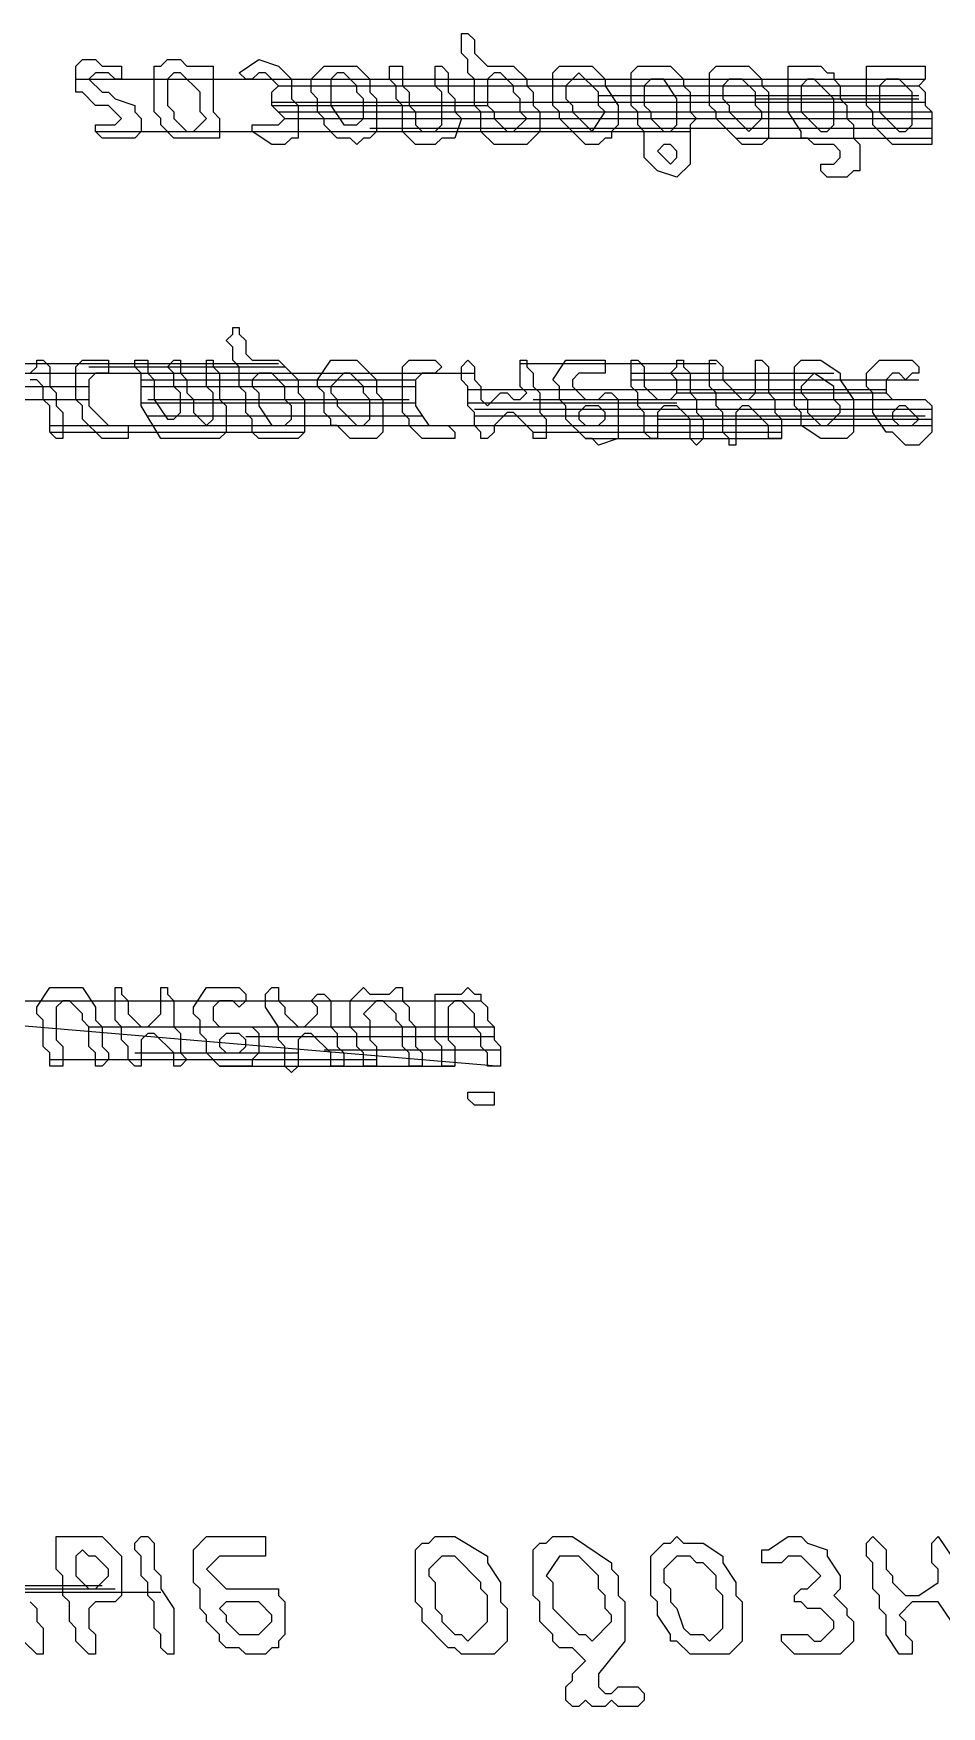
# Model space of a CAD drawing. Header units: metres. Extents: x 5 to 1373, y 11 to 1224.
# Drawn here: x 568.5 to 707.5, y 967 to 1223 of the extents above; entities that cross this region are included whole.
import ezdxf

# ---------------------------------------------------------------- set-up
doc = ezdxf.new("R2010")
doc.units = ezdxf.units.M
doc.layers.add('TRACE_DETAIL', color=7, linetype='Continuous')
doc.layers.add('TRACE_MAIN', color=7, linetype='Continuous')

msp = doc.modelspace()

# ---------------------------------------------------------------- linework, layer by layer
at = {"layer": 'TRACE_DETAIL'}
for points in [[(644, 1206), (639, 1206), (637, 1208), (637, 1211), (636, 1212), (636, 1216), (635, 1217), (635, 1219), (634, 1220), (634, 1223), (635, 1223), (636, 1222), (636, 1220), (638, 1218), (642, 1218), (644, 1216), (644, 1215), (645, 1214), (645, 1212), (646, 1211), (646, 1208)], [(584, 1207), (579, 1207), (578, 1208), (578, 1209), (581, 1209), (582, 1210), (580, 1212), (578, 1212), (576, 1214), (575, 1214), (575, 1218), (576, 1219), (578, 1219), (579, 1218), (582, 1218), (582, 1216), (581, 1216), (580, 1217), (578, 1217), (577, 1216), (579, 1214), (580, 1214), (581, 1213), (584, 1212), (584, 1211), (585, 1210), (585, 1208)], [(590, 1207), (588, 1209), (588, 1210), (587, 1211), (587, 1218), (588, 1218), (589, 1219), (591, 1219), (592, 1218), (596, 1218), (596, 1211), (597, 1210), (597, 1207)], [(607, 1206), (605, 1206), (602, 1208), (602, 1209), (606, 1209), (607, 1210), (605, 1212), (605, 1214), (606, 1215), (604, 1217), (603, 1217), (602, 1216), (601, 1216), (600, 1217), (603, 1219), (606, 1218), (608, 1216), (608, 1213), (609, 1212), (609, 1207), (608, 1207)], [(593, 1208), (595, 1210), (594, 1211), (594, 1214), (591, 1217), (590, 1217), (589, 1216), (589, 1212), (590, 1211), (590, 1210), (592, 1208)], [(620, 1207), (619, 1207), (618, 1206), (617, 1207), (615, 1207), (613, 1209), (613, 1210), (612, 1211), (612, 1213), (611, 1214), (611, 1216), (613, 1218), (618, 1218), (620, 1216), (620, 1214), (621, 1213), (621, 1208)], [(618, 1209), (619, 1210), (619, 1213), (618, 1214), (618, 1215), (616, 1217), (615, 1217), (614, 1216), (614, 1212), (616, 1209)], [(633, 1207), (631, 1207), (630, 1206), (627, 1206), (625, 1208), (625, 1212), (624, 1213), (624, 1215), (623, 1216), (623, 1218), (625, 1218), (625, 1215), (626, 1214), (626, 1212), (627, 1211), (627, 1209), (628, 1208), (630, 1208), (631, 1209), (631, 1214), (630, 1215), (630, 1218), (631, 1218), (632, 1217), (632, 1214), (633, 1213), (633, 1211), (634, 1210)], [(642, 1208), (644, 1210), (643, 1211), (643, 1213), (642, 1214), (642, 1215), (640, 1217), (639, 1217), (638, 1216), (638, 1212), (639, 1211), (639, 1210), (641, 1208)], [(657, 1207), (656, 1207), (655, 1206), (653, 1206), (649, 1210), (649, 1211), (648, 1212), (648, 1217), (649, 1218), (654, 1218), (656, 1216), (656, 1215), (658, 1212), (658, 1209), (657, 1208)], [(654, 1208), (656, 1211), (655, 1212), (655, 1214), (652, 1217), (650, 1215), (650, 1213), (651, 1212), (651, 1211)], [(667, 1201), (664, 1202), (662, 1204), (662, 1208), (661, 1209), (661, 1211), (660, 1212), (660, 1217), (661, 1218), (666, 1218), (668, 1216), (668, 1215), (669, 1214), (669, 1211), (670, 1210), (669, 1209), (669, 1203)], [(666, 1208), (667, 1209), (667, 1213), (665, 1216), (663, 1216), (662, 1215), (662, 1212), (663, 1211), (663, 1210), (665, 1208)], [(680, 1206), (677, 1206), (673, 1210), (673, 1211), (672, 1212), (672, 1217), (673, 1218), (678, 1218), (680, 1216), (680, 1215), (681, 1214), (681, 1207)], [(678, 1208), (680, 1210), (680, 1211), (679, 1212), (679, 1214), (677, 1216), (675, 1216), (674, 1215), (674, 1213), (675, 1212), (675, 1211)], [(695, 1202), (694, 1202), (693, 1201), (690, 1201), (689, 1202), (689, 1203), (691, 1203), (692, 1204), (692, 1205), (691, 1206), (688, 1206), (687, 1207), (686, 1207), (686, 1208), (684, 1211), (684, 1218), (689, 1218), (690, 1217), (691, 1217), (691, 1216), (692, 1215), (692, 1213), (693, 1212), (693, 1210), (694, 1209), (694, 1207), (695, 1206)], [(690, 1208), (691, 1209), (691, 1213), (688, 1216), (687, 1216), (686, 1215), (686, 1211), (689, 1208)], [(700, 1206), (697, 1209), (697, 1211), (696, 1212), (696, 1218), (705, 1218), (705, 1216), (704, 1215), (705, 1214), (705, 1212), (706, 1211), (706, 1206)], [(702, 1208), (703, 1209), (703, 1214), (701, 1216), (699, 1216), (698, 1215), (698, 1211), (701, 1208)], [(664, 1205), (666, 1203), (667, 1204), (667, 1205), (666, 1206), (665, 1206)], [(609, 1161), (603, 1161), (602, 1162), (602, 1164), (601, 1165), (601, 1168), (600, 1169), (600, 1172), (599, 1173), (599, 1175), (598, 1176), (599, 1177), (599, 1178), (600, 1178), (600, 1177), (601, 1176), (601, 1174), (602, 1173), (606, 1173), (609, 1170), (609, 1168), (610, 1167), (610, 1162)], [(583, 1161), (579, 1161), (576, 1164), (576, 1166), (575, 1167), (575, 1172), (576, 1173), (580, 1173), (580, 1171), (578, 1171), (577, 1170), (577, 1166), (580, 1163), (583, 1163)], [(588, 1161), (585, 1166), (585, 1171), (584, 1172), (584, 1173), (586, 1173), (586, 1171), (587, 1170), (587, 1167), (589, 1164), (590, 1164), (591, 1165), (591, 1168), (590, 1169), (590, 1171), (589, 1172), (590, 1173), (591, 1173), (591, 1171), (592, 1170), (592, 1168), (593, 1167), (593, 1165), (595, 1163), (596, 1164), (596, 1168), (595, 1169), (595, 1173), (596, 1173), (596, 1172), (597, 1171), (597, 1167), (598, 1166), (598, 1162), (597, 1161)], [(621, 1161), (617, 1161), (615, 1163), (614, 1163), (614, 1164), (613, 1165), (613, 1168), (612, 1169), (612, 1170), (614, 1173), (618, 1173), (621, 1170), (621, 1168), (622, 1167), (622, 1162)], [(633, 1161), (628, 1161), (626, 1163), (626, 1164), (625, 1165), (625, 1172), (626, 1173), (630, 1173), (631, 1172), (630, 1171), (628, 1171), (627, 1170), (627, 1166), (629, 1163), (632, 1163), (633, 1162)], [(637, 1161), (637, 1162), (636, 1163), (636, 1165), (635, 1166), (635, 1169), (634, 1170), (634, 1172), (635, 1173), (636, 1172), (636, 1170), (637, 1169), (637, 1167), (638, 1166), (640, 1168), (641, 1168), (642, 1167), (643, 1167), (644, 1168), (643, 1169), (643, 1173), (644, 1173), (644, 1172), (645, 1171), (645, 1169), (646, 1168), (646, 1165), (647, 1164), (647, 1161), (645, 1161), (645, 1162), (642, 1165), (641, 1165), (639, 1163), (639, 1162), (638, 1161)], [(658, 1161), (655, 1160), (654, 1161), (653, 1161), (650, 1164), (650, 1166), (649, 1167), (649, 1169), (648, 1170), (650, 1173), (656, 1173), (656, 1171), (652, 1171), (651, 1170), (651, 1169), (653, 1167), (655, 1167), (656, 1168), (657, 1168), (658, 1167)], [(670, 1160), (669, 1161), (669, 1164), (667, 1166), (665, 1166), (664, 1165), (664, 1161), (663, 1161), (662, 1162), (662, 1165), (661, 1166), (661, 1168), (660, 1169), (660, 1173), (661, 1173), (662, 1172), (662, 1169), (664, 1167), (666, 1167), (667, 1168), (667, 1170), (666, 1171), (667, 1172), (667, 1173), (668, 1173), (668, 1172), (669, 1171), (669, 1168), (670, 1167), (670, 1165), (671, 1164), (671, 1161)], [(675, 1160), (675, 1161), (674, 1162), (674, 1165), (673, 1166), (673, 1168), (672, 1169), (672, 1173), (673, 1173), (674, 1172), (674, 1170), (677, 1167), (678, 1167), (679, 1168), (679, 1173), (680, 1173), (681, 1172), (681, 1168), (682, 1167), (682, 1165), (683, 1164), (683, 1161), (681, 1161), (681, 1163), (678, 1166), (677, 1166), (676, 1165), (676, 1160)], [(693, 1161), (689, 1161), (686, 1163), (686, 1165), (685, 1166), (685, 1172), (686, 1173), (689, 1173), (692, 1171), (692, 1170), (694, 1167), (694, 1162)], [(704, 1160), (702, 1160), (700, 1162), (699, 1162), (697, 1165), (697, 1168), (696, 1169), (696, 1171), (698, 1173), (703, 1173), (704, 1172), (704, 1171), (703, 1171), (702, 1170), (701, 1171), (700, 1171), (699, 1170), (699, 1168), (700, 1167), (705, 1167), (706, 1166), (706, 1162)], [(607, 1163), (608, 1164), (608, 1166), (607, 1167), (607, 1169), (605, 1171), (603, 1171), (602, 1170), (602, 1169), (603, 1168), (603, 1166), (605, 1163)], [(619, 1163), (620, 1164), (620, 1167), (619, 1168), (619, 1169), (617, 1171), (616, 1171), (614, 1169), (614, 1168), (615, 1167), (615, 1166), (618, 1163)], [(690, 1163), (692, 1165), (692, 1166), (691, 1167), (691, 1169), (688, 1171), (686, 1169), (686, 1168), (687, 1167), (687, 1165), (689, 1163)], [(652, 1164), (653, 1163), (655, 1163), (656, 1164), (656, 1165), (655, 1166), (653, 1166), (652, 1165)], [(700, 1165), (700, 1164), (701, 1163), (703, 1163), (704, 1164), (702, 1166), (701, 1166)], [(571, 1065), (571, 1067), (570, 1068), (570, 1072), (569, 1073), (569, 1074), (571, 1077), (576, 1077), (578, 1074), (578, 1072), (579, 1071), (579, 1068), (580, 1067), (580, 1066), (579, 1065), (578, 1065), (578, 1067), (577, 1068), (577, 1071), (576, 1072), (576, 1073), (574, 1075), (573, 1075), (572, 1074), (572, 1069), (573, 1068), (573, 1065)], [(584, 1065), (583, 1066), (583, 1068), (582, 1069), (582, 1071), (581, 1072), (581, 1077), (582, 1077), (582, 1076), (583, 1075), (583, 1073), (585, 1071), (586, 1071), (588, 1073), (588, 1077), (589, 1077), (589, 1076), (590, 1075), (590, 1071), (591, 1070), (591, 1067), (592, 1066), (591, 1065), (590, 1065), (590, 1067), (587, 1070), (586, 1070), (585, 1069), (585, 1065)], [(597, 1065), (595, 1067), (595, 1069), (594, 1070), (594, 1072), (593, 1073), (593, 1074), (595, 1077), (600, 1077), (601, 1076), (601, 1075), (600, 1074), (599, 1075), (597, 1075), (596, 1074), (596, 1072), (597, 1071), (602, 1071), (603, 1070), (603, 1067), (602, 1066), (602, 1065)], [(616, 1065), (614, 1065), (614, 1067), (611, 1070), (610, 1070), (609, 1069), (609, 1065), (608, 1064), (607, 1065), (607, 1068), (606, 1069), (606, 1071), (604, 1074), (604, 1076), (605, 1077), (606, 1077), (606, 1075), (607, 1074), (607, 1073), (609, 1071), (610, 1071), (612, 1073), (612, 1074), (611, 1075), (612, 1076), (613, 1076), (614, 1075), (614, 1071), (615, 1070), (615, 1068), (616, 1067)], [(619, 1065), (619, 1067), (618, 1068), (618, 1070), (617, 1071), (617, 1075), (619, 1077), (620, 1076), (623, 1076), (624, 1077), (625, 1077), (625, 1075), (626, 1074), (626, 1072), (627, 1071), (627, 1068), (628, 1067), (628, 1065), (626, 1065), (626, 1067), (625, 1068), (625, 1071), (624, 1072), (624, 1073), (622, 1075), (621, 1075), (619, 1073), (620, 1072), (620, 1069), (621, 1068), (621, 1065)], [(640, 1065), (638, 1065), (638, 1067), (637, 1068), (637, 1070), (636, 1071), (636, 1073), (634, 1075), (633, 1075), (632, 1074), (632, 1069), (633, 1068), (633, 1065), (631, 1065), (631, 1068), (630, 1069), (630, 1076), (634, 1076), (635, 1077), (636, 1076), (637, 1076), (637, 1075), (638, 1074), (638, 1072), (639, 1071), (639, 1069), (640, 1068)], [(597, 1068), (598, 1067), (600, 1067), (601, 1068), (601, 1069), (600, 1070), (598, 1070), (597, 1069)], [(635, 1060), (635, 1061), (639, 1061), (639, 1059), (636, 1059)], [(578, 975), (577, 975), (575, 977), (575, 979), (574, 980), (574, 983), (573, 984), (573, 987), (572, 988), (572, 993), (579, 993), (582, 990), (582, 984), (581, 983), (578, 983), (577, 982), (577, 979), (578, 978)], [(578, 985), (580, 987), (580, 988), (578, 990), (577, 990), (576, 991), (575, 990), (575, 987), (577, 985)], [(590, 975), (589, 975), (588, 976), (588, 978), (587, 979), (587, 983), (586, 984), (586, 986), (585, 987), (585, 990), (584, 991), (584, 992), (585, 993), (586, 993), (587, 992), (587, 988), (588, 987), (588, 985), (590, 982)], [(606, 976), (605, 976), (604, 975), (601, 975), (600, 976), (598, 976), (597, 977), (597, 978), (595, 980), (595, 981), (594, 982), (594, 985), (593, 986), (593, 991), (595, 993), (604, 993), (604, 990), (597, 990), (595, 988), (598, 985), (606, 985), (606, 984), (607, 983), (607, 978), (606, 977)], [(639, 975), (634, 975), (633, 976), (632, 976), (628, 980), (628, 982), (627, 983), (627, 991), (628, 992), (629, 992), (630, 993), (633, 993), (638, 990), (638, 989), (640, 986), (640, 983), (641, 982), (641, 977)], [(661, 967), (658, 967), (657, 968), (656, 967), (654, 967), (653, 968), (652, 967), (651, 967), (650, 968), (650, 970), (651, 971), (651, 972), (653, 974), (651, 976), (649, 976), (648, 977), (648, 978), (646, 980), (646, 983), (645, 984), (645, 991), (646, 992), (647, 992), (648, 993), (651, 993), (657, 989), (657, 988), (658, 987), (658, 984), (659, 983), (659, 977), (655, 972), (655, 970), (656, 969), (657, 969), (658, 970), (661, 970), (662, 969), (662, 968)], [(675, 975), (669, 975), (667, 977), (666, 977), (666, 978), (664, 981), (664, 983), (663, 984), (663, 990), (665, 992), (666, 992), (667, 993), (668, 992), (671, 992), (674, 990), (674, 989), (676, 986), (676, 984), (677, 983), (677, 977)], [(692, 975), (685, 975), (683, 977), (683, 978), (687, 978), (688, 977), (689, 977), (691, 979), (691, 980), (689, 982), (687, 982), (686, 983), (685, 983), (685, 984), (686, 985), (687, 985), (689, 987), (686, 990), (684, 990), (683, 989), (680, 989), (680, 991), (681, 991), (684, 993), (686, 993), (687, 992), (690, 991), (690, 990), (692, 987), (692, 985), (691, 984), (693, 982), (693, 981), (694, 980), (694, 977)], [(635, 977), (638, 980), (638, 984), (637, 985), (637, 986), (633, 990), (631, 990), (629, 988), (629, 987), (630, 986), (630, 982), (631, 981), (631, 980), (633, 978), (634, 978)], [(654, 977), (657, 980), (657, 981), (656, 982), (656, 984), (655, 985), (655, 987), (652, 990), (649, 990), (647, 987), (648, 986), (648, 982), (652, 978), (653, 978)], [(672, 977), (674, 979), (674, 984), (673, 985), (673, 987), (671, 989), (670, 989), (669, 990), (667, 990), (665, 988), (665, 986), (666, 985), (666, 983), (667, 982), (668, 979), (669, 978), (671, 978)], [(597, 982), (598, 981), (598, 980), (600, 978), (603, 978), (605, 980), (605, 981), (603, 983), (598, 983)]]:
    msp.add_lwpolyline(points, close=True, dxfattribs=at)
for points in [[(568, 1171), (569, 1172), (569, 1173), (570, 1173), (571, 1172), (571, 1169), (572, 1168), (572, 1166), (573, 1165), (573, 1161), (572, 1161), (571, 1162), (571, 1166), (570, 1167), (570, 1169), (569, 1170), (568, 1170)], [(709, 980), (707, 983), (703, 983), (701, 981), (702, 980), (702, 978), (703, 977), (703, 975), (701, 975), (699, 978), (699, 981), (698, 982), (698, 984), (697, 985), (697, 989), (696, 990), (696, 992), (697, 993), (699, 991), (699, 988), (700, 987), (700, 986), (702, 984), (704, 984), (707, 986), (707, 988), (706, 989), (706, 992), (707, 993), (709, 990)], [(568, 983), (569, 982), (569, 980), (570, 979), (570, 975), (569, 975), (567, 977)]]:
    msp.add_lwpolyline(points, dxfattribs=at)
at = {"layer": 'TRACE_MAIN'}
for p, q in [((575, 1216), (705, 1216)), ((606, 1215), (704, 1215)), ((655, 1213.5), (704, 1213.5)), ((605, 1212.5), (705, 1212.5)), ((605, 1212), (638, 1212)), ((606, 1211), (706, 1211)), ((679, 1213), (704, 1213)), ((607, 1210), (706, 1210)), ((620, 1208.5), (706, 1208.5)), ((578, 1208), (669, 1208)), ((676, 1207), (706, 1207)), ((550, 1172.5), (606, 1172.5)), ((643, 1172.5), (673, 1172.5)), ((549, 1171), (636, 1171)), ((577, 1172), (607, 1172)), ((585, 1170), (627, 1170)), ((660, 1171), (691, 1171)), ((660, 1170), (704, 1170)), ((549, 1169), (577, 1169)), ((585, 1169), (627, 1169)), ((635, 1168.5), (699, 1168.5)), ((667, 1168), (699, 1168)), ((550, 1167), (577, 1167)), ((585, 1166.5), (627, 1166.5)), ((586, 1167), (626, 1167)), ((635, 1166.5), (667, 1166.5)), ((636, 1165.5), (706, 1165.5)), ((645, 1167), (705, 1167)), ((571, 1163), (706, 1163)), ((586, 1164.5), (628, 1164.5)), ((636, 1164.5), (705, 1164.5)), ((664, 1164), (706, 1164)), ((571, 1162), (610, 1162)), ((645, 1162), (683, 1162)), ((653, 1161), (683, 1161)), ((523, 1075), (637, 1075)), ((557, 1072), (640, 1065)), ((577, 1071), (639, 1071)), ((601, 1069.5), (639, 1069.5)), ((571, 1066), (621, 1066)), ((584, 1067), (609, 1067)), ((597, 1065), (633, 1065)), ((613, 1067.5), (640, 1067.5)), ((547, 985.5), (579, 985.5)), ((549, 985), (581, 985)), ((557, 984.5), (588, 984.5))]:
    msp.add_line(p, q, dxfattribs=at)

doc.saveas('drawing.dxf')
